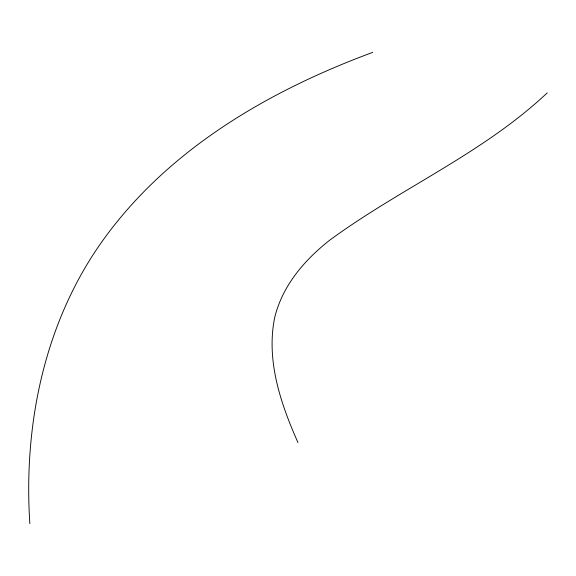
<?xml version="1.0" encoding="UTF-8"?>
<svg xmlns="http://www.w3.org/2000/svg" width="576" height="576" viewBox="0 0 576 576"><rect width="100%" height="100%" fill="white"/><g stroke="black" fill="none" stroke-linecap="round" stroke-linejoin="round"><path stroke-width="0.86" d="M547.2 92.894C482.911 153.418 400.536 188.258 329.947 240.005C304.416 259.985 282.139 285.97 274.55 318.197C266.126 361.008 280.742 403.783 297.943 442.512M372.737 52.366C270.374 90.18 170.921 147.564 105.365 236.959C45.086 318.895 23.206 423.353 29.851 523.634"/></g></svg>
